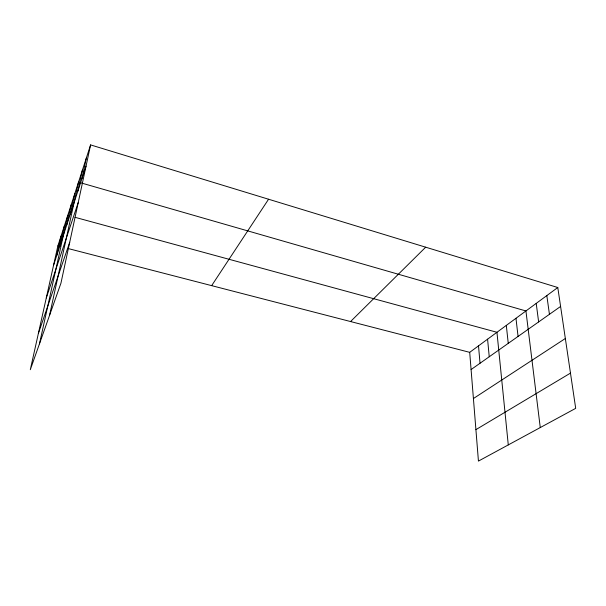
<?xml version="1.0" encoding="UTF-8"?>
<svg xmlns="http://www.w3.org/2000/svg" width="606" height="606" viewBox="0 0 606 606"><rect width="100%" height="100%" fill="white"/><g stroke="black" fill="none" stroke-linecap="round" stroke-linejoin="round"><path stroke-width="0.91" d="M90.589 144.902L60.933 283.222L30.3 369.705L57.873 245.885L90.589 144.902L557.785 287.517L575.7 408.346L478.437 461.098L469.703 352.344L557.785 287.517M81.863 178.891L86.408 157.825M49.503 315.499L78.515 182.171L525.932 310.961L540.264 427.563M77.871 191.087L82.386 170.241M66.789 224.894L71.22 204.699M70.341 214.062L74.796 193.647M59.979 245.665L64.35 225.902M39.458 343.867L67.774 215.335L69.584 215.834M56.714 255.626L61.054 236.075M53.57 265.223L86.029 166.18M46.268 298L78.235 202.525M38.367 333.482L69.72 242.249M211.661 285.638L268.572 199.23M350.563 321.544L425.685 247.187M471.089 369.554L560.595 306.454M473.415 398.543L565.345 338.504M475.915 429.639L570.473 373.114M57.873 245.885L60.562 246.581M68.614 248.665L469.703 352.344M75.023 217.312L496.95 332.285L508.282 444.91M546.824 295.584L549.437 314.325M536.212 303.394L538.636 321.93M515.971 318.286L518.062 336.436M506.313 325.399L508.252 343.36M487.588 339.178L489.239 356.76M478.513 345.859L480.028 363.252"/></g></svg>
